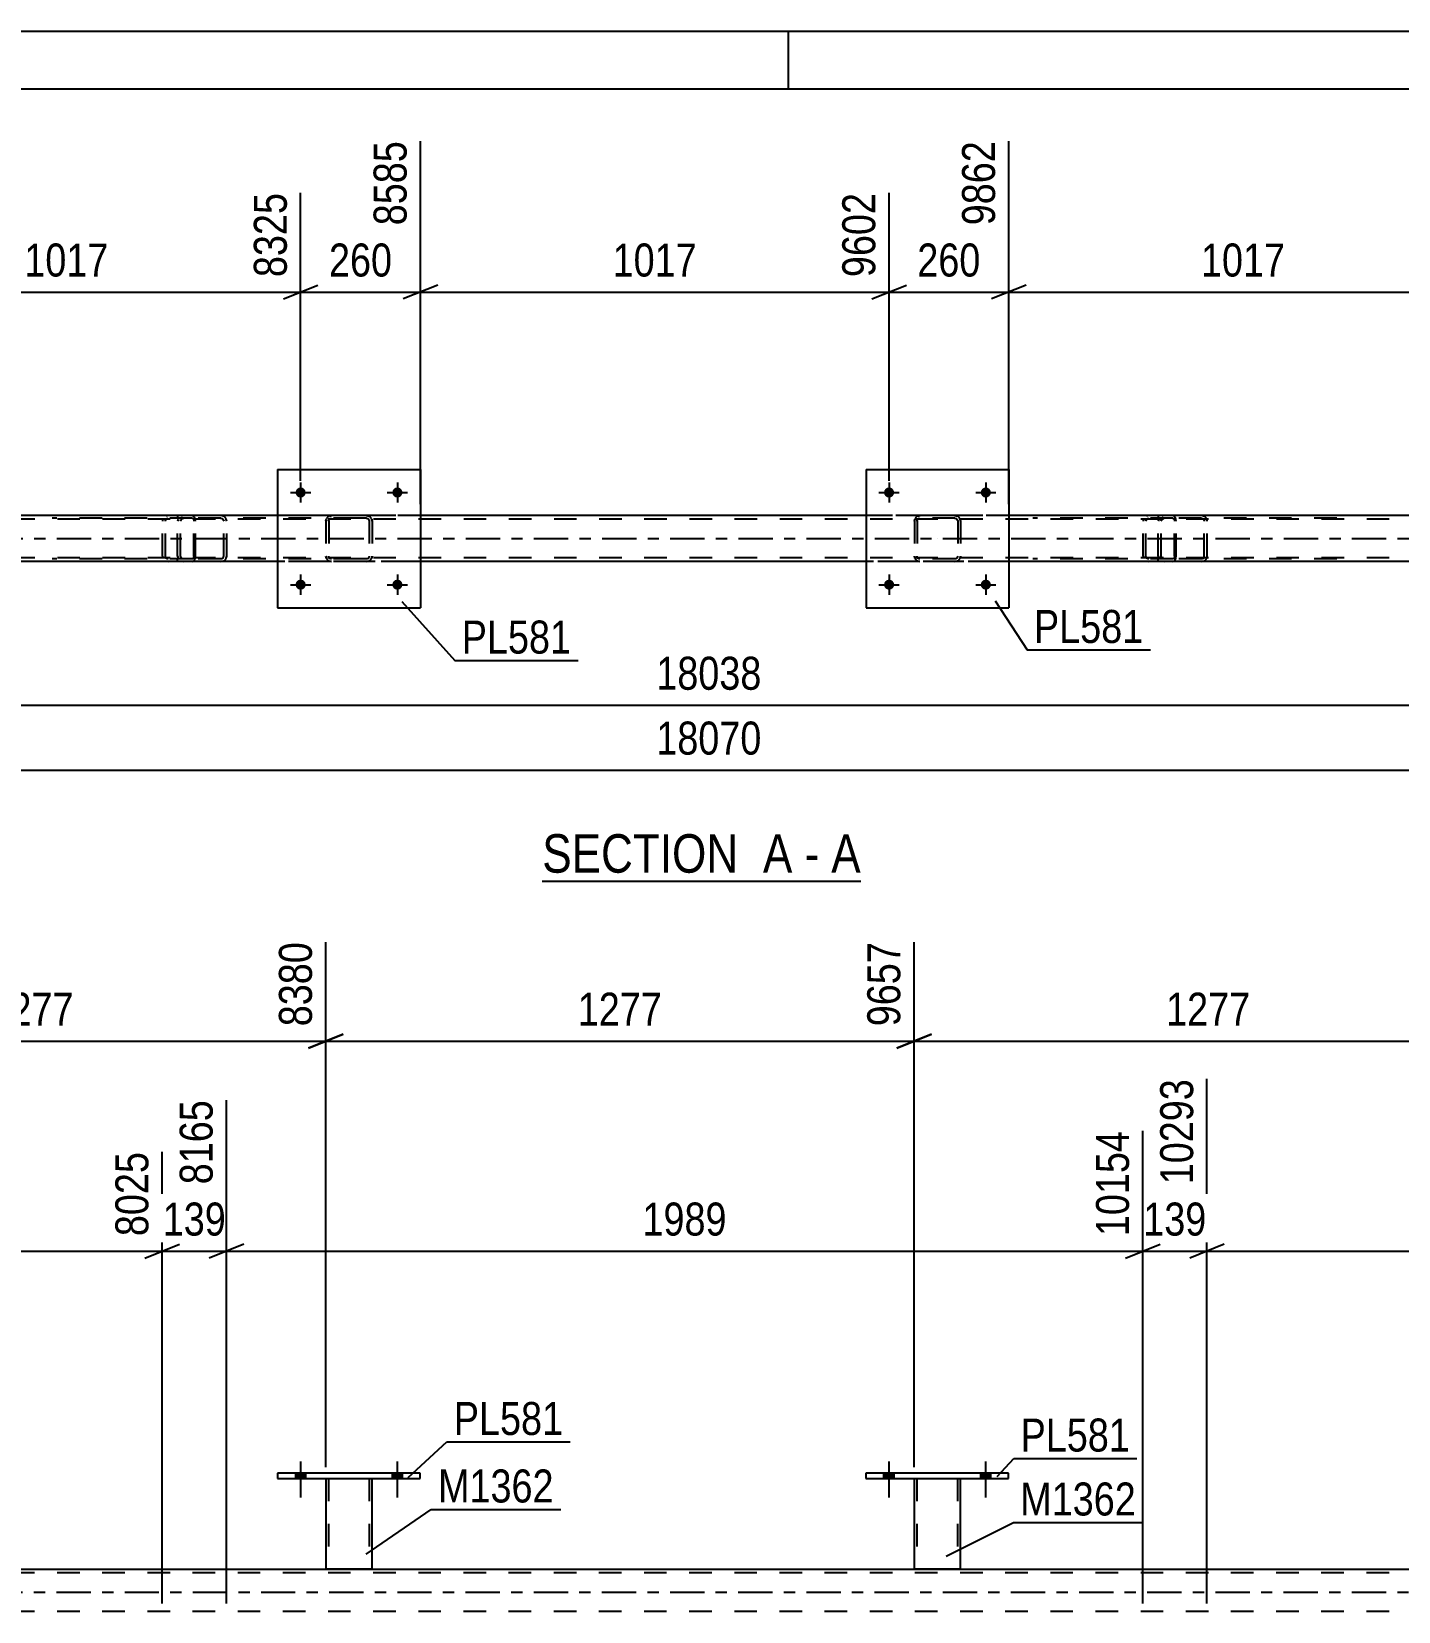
# Model space of a CAD drawing. Header units: millimetres. Extents: x 0 to 841, y 0 to 594.
# Drawn here: x 355.3 to 473.9, y 456.9 to 594 of the extents above; entities that cross this region are included whole.
import ezdxf

# ---------------------------------------------------------------- set-up
doc = ezdxf.new("R2010")
doc.units = ezdxf.units.MM
doc.linetypes.add('DXK_LINE_DOT2', pattern=[3.9198, 1.9599, -1.9599])
doc.linetypes.add('DXK_LINE_DOT3', pattern=[5.9187, 2.979, -0.9799, 0.9799, -0.9799])
doc.styles.add('Arial Narrow', font='ARIALN.TTF', dxfattribs={"height": 0.2})

# ---------------------------------------------------------------- blocks, each defined once
blk = doc.blocks.new('Unknown-814735532-1133')
at = {"color": 5, "linetype": 'Continuous'}
for p, q in [((841, 594), (0, 594)), ((421, 589), (421, 594)), ((836, 589), (5, 589))]:
    blk.add_line(p, q, dxfattribs=at)
blk = doc.blocks.new('Unknown-814735532-11 - 5134')
at = {"color": 6, "linetype": 'Continuous'}
blk.add_line((399.61, 520.24), (427.26, 520.24), dxfattribs=at)
at = {"color": 0, "linetype": 'Continuous'}
for points in [[(417.72, 520.99), (417.72, 524.49), (399.61, 524.49), (399.61, 520.99)], [(421.33, 520.99), (421.33, 524.49), (418.77, 524.49), (418.77, 520.99)], [(423.65, 520.99), (423.65, 524.49), (422.38, 524.49), (422.38, 520.99)], [(427.26, 520.99), (427.26, 524.49), (424.7, 524.49), (424.7, 520.99)]]:
    blk.add_wipeout(points, dxfattribs=at)
at = {"color": 7, "linetype": 'Continuous', "style": 'Arial Narrow'}
for s, p in [('SECTION ', (399.61, 520.99)), ('A', (418.77, 520.99)), ('A', (424.7, 520.99)), ('-', (422.38, 520.99))]:
    blk.add_text(s, height=3.34, dxfattribs=at).set_placement(p)
blk = doc.blocks.new('Part-814735532-5204 - 5134')
at = {"color": 2, "linetype": 'Continuous'}
for p, q in [((376.63, 555.99), (376.63, 543.99)), ((376.63, 555.99), (389.03, 555.99)), ((389.03, 555.99), (389.03, 543.99)), ((376.63, 543.99), (389.03, 543.99))]:
    blk.add_line(p, q, dxfattribs=at)
blk = doc.blocks.new('Part-814735532-5205 - 5134')
at = {"color": 7, "linetype": 'DXK_LINE_DOT2'}
for p, q in [((380.83, 551.51), (380.87, 551.69)), ((380.87, 551.69), (380.83, 551.51)), ((380.83, 551.51), (380.83, 548.47)), ((381.07, 551.51), (381.09, 551.6)), ((381.07, 551.51), (381.07, 548.47)), ((381.09, 551.6), (381.14, 551.68)), ((381.13, 551.95), (381.31, 551.99)), ((381.31, 551.99), (381.13, 551.95)), ((381.14, 551.68), (381.22, 551.73)), ((381.22, 551.73), (381.31, 551.75)), ((384.35, 551.99), (381.31, 551.99)), ((384.35, 551.75), (381.31, 551.75)), ((384.35, 551.99), (384.54, 551.95)), ((384.54, 551.95), (384.35, 551.99)), ((384.35, 551.75), (384.45, 551.73)), ((384.45, 551.73), (384.52, 551.68)), ((384.52, 551.68), (384.58, 551.6)), ((384.58, 551.6), (384.59, 551.51)), ((384.59, 551.51), (384.59, 548.47)), ((384.8, 551.69), (384.83, 551.51)), ((384.83, 551.51), (384.8, 551.69)), ((384.83, 551.51), (384.83, 548.47)), ((380.87, 548.28), (380.83, 548.47)), ((380.83, 548.47), (380.87, 548.28)), ((381.09, 548.37), (381.07, 548.47)), ((381.14, 548.3), (381.09, 548.37)), ((381.31, 547.99), (381.13, 548.02)), ((381.13, 548.02), (381.31, 547.99)), ((381.22, 548.24), (381.14, 548.3)), ((381.31, 548.23), (381.22, 548.24)), ((384.35, 548.23), (381.31, 548.23)), ((384.35, 547.99), (381.31, 547.99)), ((384.45, 548.24), (384.35, 548.23)), ((384.54, 548.02), (384.35, 547.99)), ((384.35, 547.99), (384.54, 548.02)), ((384.52, 548.3), (384.45, 548.24)), ((384.58, 548.37), (384.52, 548.3)), ((384.59, 548.47), (384.58, 548.37)), ((384.83, 548.47), (384.8, 548.28)), ((384.8, 548.28), (384.83, 548.47))]:
    blk.add_line(p, q, dxfattribs=at)
at = {"color": 7, "linetype": 'DXK_LINE_DOT3'}
blk.add_line((382.83, 549.99), (382.83, 549.99), dxfattribs=at)
at = {"color": 7, "linetype": 'DXK_LINE_DOT2'}
for centre, start, end in [((381.31, 551.51), 112.5, 157.5), ((381.31, 551.51), 112.5, 157.5), ((384.35, 551.51), 22.5, 67.5), ((384.35, 551.51), 22.5, 67.5), ((381.31, 548.47), 202.5, 247.5), ((381.31, 548.47), 202.5, 247.5), ((384.35, 548.47), 292.5, 337.5), ((384.35, 548.47), 292.5, 337.5)]:
    blk.add_arc(centre, 0.48, start, end, dxfattribs=at)
blk = doc.blocks.new('Part-814735532-5210 - 5134')
at = {"color": 2, "linetype": 'Continuous'}
for p, q in [((427.72, 555.99), (427.72, 543.99)), ((427.72, 555.99), (440.12, 555.99)), ((440.12, 555.99), (440.12, 543.99)), ((427.72, 543.99), (440.12, 543.99))]:
    blk.add_line(p, q, dxfattribs=at)
blk = doc.blocks.new('Part-814735532-5211 - 5134')
at = {"color": 7, "linetype": 'DXK_LINE_DOT2'}
for p, q in [((431.92, 551.51), (431.95, 551.69)), ((431.95, 551.69), (431.92, 551.51)), ((431.92, 551.51), (431.92, 548.47)), ((432.16, 551.51), (432.17, 551.6)), ((432.16, 551.51), (432.16, 548.47)), ((432.17, 551.6), (432.23, 551.68)), ((432.21, 551.95), (432.4, 551.99)), ((432.4, 551.99), (432.21, 551.95)), ((432.23, 551.68), (432.3, 551.73)), ((432.3, 551.73), (432.4, 551.75)), ((435.44, 551.99), (432.4, 551.99)), ((435.44, 551.75), (432.4, 551.75)), ((435.44, 551.99), (435.62, 551.95)), ((435.62, 551.95), (435.44, 551.99)), ((435.44, 551.75), (435.53, 551.73)), ((435.53, 551.73), (435.6, 551.68)), ((435.6, 551.68), (435.66, 551.6)), ((435.66, 551.6), (435.68, 551.51)), ((435.68, 551.51), (435.68, 548.47)), ((435.88, 551.69), (435.92, 551.51)), ((435.92, 551.51), (435.88, 551.69)), ((435.92, 551.51), (435.92, 548.47)), ((431.95, 548.28), (431.92, 548.47)), ((431.92, 548.47), (431.95, 548.28)), ((432.17, 548.37), (432.16, 548.47)), ((432.23, 548.3), (432.17, 548.37)), ((432.4, 547.99), (432.21, 548.02)), ((432.21, 548.02), (432.4, 547.99)), ((432.3, 548.24), (432.23, 548.3)), ((432.4, 548.23), (432.3, 548.24)), ((435.44, 548.23), (432.4, 548.23)), ((435.44, 547.99), (432.4, 547.99)), ((435.53, 548.24), (435.44, 548.23)), ((435.62, 548.02), (435.44, 547.99)), ((435.44, 547.99), (435.62, 548.02)), ((435.6, 548.3), (435.53, 548.24)), ((435.66, 548.37), (435.6, 548.3)), ((435.68, 548.47), (435.66, 548.37)), ((435.92, 548.47), (435.88, 548.28)), ((435.88, 548.28), (435.92, 548.47))]:
    blk.add_line(p, q, dxfattribs=at)
at = {"color": 7, "linetype": 'DXK_LINE_DOT3'}
blk.add_line((433.92, 549.99), (433.92, 549.99), dxfattribs=at)
at = {"color": 7, "linetype": 'DXK_LINE_DOT2'}
for centre, start, end in [((432.4, 551.51), 112.5, 157.5), ((432.4, 551.51), 112.5, 157.5), ((435.44, 551.51), 22.5, 67.5), ((435.44, 551.51), 22.5, 67.5), ((432.4, 548.47), 202.5, 247.5), ((432.4, 548.47), 202.5, 247.5), ((435.44, 548.47), 292.5, 337.5), ((435.44, 548.47), 292.5, 337.5)]:
    blk.add_arc(centre, 0.48, start, end, dxfattribs=at)
blk = doc.blocks.new('Bolt-814735532-5148 - 5134')
at = {"linetype": 'Continuous'}
for points in [[(379.07, 553.99, -1), (378.19, 553.99, -1)], [(387.47, 553.99, -1), (386.59, 553.99, -1)]]:
    blk.add_hatch(color=1, dxfattribs=at).paths.add_polyline_path(points)
at = {"color": 1, "linetype": 'Continuous'}
for p, q in [((378.63, 554.87), (378.63, 553.11)), ((387.03, 554.87), (387.03, 553.11)), ((377.75, 553.99), (379.51, 553.99)), ((386.15, 553.99), (387.91, 553.99))]:
    blk.add_line(p, q, dxfattribs=at)
blk = doc.blocks.new('Bolt-814735532-5149 - 5134')
at = {"linetype": 'Continuous'}
for points in [[(379.07, 545.99, -1), (378.19, 545.99, -1)], [(387.47, 545.99, -1), (386.59, 545.99, -1)]]:
    blk.add_hatch(color=1, dxfattribs=at).paths.add_polyline_path(points)
at = {"color": 1, "linetype": 'Continuous'}
for p, q in [((377.75, 545.99), (379.51, 545.99)), ((378.63, 546.87), (378.63, 545.11)), ((386.15, 545.99), (387.91, 545.99)), ((387.03, 546.87), (387.03, 545.11))]:
    blk.add_line(p, q, dxfattribs=at)
blk = doc.blocks.new('Bolt-814735532-5150 - 5134')
at = {"linetype": 'Continuous'}
for points in [[(430.16, 553.99, -1), (429.28, 553.99, -1)], [(438.56, 553.99, -1), (437.68, 553.99, -1)]]:
    blk.add_hatch(color=1, dxfattribs=at).paths.add_polyline_path(points)
at = {"color": 1, "linetype": 'Continuous'}
for p, q in [((429.72, 554.87), (429.72, 553.11)), ((438.12, 554.87), (438.12, 553.11)), ((428.84, 553.99), (430.6, 553.99)), ((437.24, 553.99), (439, 553.99))]:
    blk.add_line(p, q, dxfattribs=at)
blk = doc.blocks.new('Bolt-814735532-5151 - 5134')
at = {"linetype": 'Continuous'}
for points in [[(430.16, 545.99, -1), (429.28, 545.99, -1)], [(438.56, 545.99, -1), (437.68, 545.99, -1)]]:
    blk.add_hatch(color=1, dxfattribs=at).paths.add_polyline_path(points)
at = {"color": 1, "linetype": 'Continuous'}
for p, q in [((428.84, 545.99), (430.6, 545.99)), ((429.72, 546.87), (429.72, 545.11)), ((437.24, 545.99), (439, 545.99)), ((438.12, 546.87), (438.12, 545.11))]:
    blk.add_line(p, q, dxfattribs=at)
blk = doc.blocks.new('Part-814735532-5249 - 5134')
at = {"color": 7, "linetype": 'DXK_LINE_DOT2'}
for p, q in [((367.97, 551.59), (367.95, 551.51)), ((367.95, 548.47), (367.95, 551.51)), ((367.99, 551.69), (367.97, 551.59)), ((368.21, 551.51), (368.23, 551.6)), ((368.21, 548.47), (368.21, 551.51)), ((368.23, 551.6), (368.29, 551.68)), ((368.47, 551.99), (368.27, 551.95)), ((368.29, 551.68), (368.37, 551.73)), ((368.37, 551.73), (368.47, 551.75)), ((383.45, 551.99), (368.47, 551.99)), ((383.45, 551.75), (368.47, 551.75)), ((371.9, 551.95), (371.7, 551.99)), ((371.7, 551.75), (371.8, 551.73)), ((371.8, 551.73), (371.88, 551.68)), ((371.88, 551.68), (371.94, 551.6)), ((371.94, 551.6), (371.96, 551.51)), ((371.96, 548.47), (371.96, 551.51)), ((372.19, 551.59), (372.17, 551.69)), ((372.21, 551.51), (372.19, 551.59)), ((372.21, 548.47), (372.21, 551.51)), ((367.95, 548.47), (367.97, 548.38)), ((367.97, 548.38), (367.99, 548.28)), ((368.22, 548.4), (368.21, 548.47)), ((368.23, 548.37), (368.22, 548.4)), ((368.29, 548.3), (368.23, 548.37)), ((368.27, 548.02), (368.47, 547.99)), ((368.37, 548.24), (368.29, 548.3)), ((368.47, 548.23), (368.37, 548.24)), ((383.45, 548.23), (368.47, 548.23)), ((383.45, 547.99), (368.47, 547.99)), ((371.8, 548.24), (371.7, 548.23)), ((371.7, 547.99), (371.9, 548.02)), ((371.88, 548.3), (371.8, 548.24)), ((371.94, 548.37), (371.88, 548.3)), ((371.94, 548.4), (371.96, 548.47)), ((371.94, 548.37), (371.94, 548.4)), ((372.17, 548.28), (372.19, 548.38)), ((372.19, 548.38), (372.21, 548.47))]:
    blk.add_line(p, q, dxfattribs=at)
for centre, start, end in [((371.72, 551.48), 24.32, 69.2417), ((371.72, 548.49), 290.7583, 335.68)]:
    blk.add_arc(centre, 0.496, start, end, dxfattribs=at)
blk = doc.blocks.new('Part-814735532-5250 - 5134')
at = {"color": 7, "linetype": 'DXK_LINE_DOT2'}
for p, q in [((369.23, 551.99), (357.07, 551.99)), ((369.23, 551.75), (357.07, 551.75)), ((366.65, 551.59), (366.64, 551.51)), ((366.64, 548.47), (366.64, 551.51)), ((366.67, 551.69), (366.65, 551.59)), ((366.89, 551.51), (366.91, 551.6)), ((366.89, 548.47), (366.89, 551.51)), ((366.91, 551.6), (366.96, 551.68)), ((367.14, 551.99), (366.95, 551.95)), ((366.96, 551.68), (367.04, 551.73)), ((367.04, 551.73), (367.14, 551.75)), ((367.95, 551.99), (367.95, 551.75)), ((369.33, 551.95), (369.23, 551.99)), ((369.23, 551.75), (369.28, 551.73)), ((369.28, 551.73), (369.33, 551.68)), ((369.42, 551.84), (369.33, 551.95)), ((369.33, 551.68), (369.36, 551.6)), ((369.36, 551.6), (369.37, 551.51)), ((369.37, 548.47), (369.37, 551.51)), ((369.48, 551.69), (369.42, 551.84)), ((369.5, 551.51), (369.48, 551.69)), ((369.5, 548.47), (369.5, 551.51)), ((369.23, 548.23), (357.07, 548.23)), ((369.23, 547.99), (357.07, 547.99)), ((366.64, 548.47), (366.65, 548.38)), ((366.65, 548.38), (366.67, 548.28)), ((366.9, 548.4), (366.89, 548.47)), ((366.91, 548.37), (366.9, 548.4)), ((366.96, 548.3), (366.91, 548.37)), ((366.95, 548.02), (367.14, 547.99)), ((367.04, 548.24), (366.96, 548.3)), ((367.14, 548.23), (367.04, 548.24)), ((367.95, 547.99), (367.95, 548.23)), ((369.28, 548.24), (369.23, 548.23)), ((369.23, 547.99), (369.33, 548.02)), ((369.33, 548.3), (369.28, 548.24)), ((369.36, 548.37), (369.33, 548.3)), ((369.33, 548.02), (369.42, 548.13)), ((369.37, 548.47), (369.36, 548.37)), ((369.42, 548.13), (369.48, 548.28)), ((369.48, 548.28), (369.5, 548.47))]:
    blk.add_line(p, q, dxfattribs=at)
blk = doc.blocks.new('Part-814735532-5272 - 5134')
at = {"color": 7, "linetype": 'DXK_LINE_DOT2'}
for p, q in [((454.37, 551.99), (442.21, 551.99)), ((454.37, 551.75), (442.21, 551.75)), ((451.79, 551.59), (451.77, 551.51)), ((451.77, 548.47), (451.77, 551.51)), ((451.81, 551.69), (451.79, 551.59)), ((452.02, 551.51), (452.04, 551.6)), ((452.02, 548.47), (452.02, 551.51)), ((452.04, 551.6), (452.1, 551.68)), ((452.27, 551.99), (452.08, 551.95)), ((452.1, 551.68), (452.18, 551.73)), ((452.18, 551.73), (452.27, 551.75)), ((453.09, 551.99), (453.09, 551.75)), ((454.47, 551.95), (454.37, 551.99)), ((454.37, 551.75), (454.42, 551.73)), ((454.42, 551.73), (454.46, 551.68)), ((454.46, 551.68), (454.49, 551.6)), ((454.56, 551.84), (454.47, 551.95)), ((454.49, 551.6), (454.5, 551.51)), ((454.5, 548.47), (454.5, 551.51)), ((454.62, 551.69), (454.56, 551.84)), ((454.64, 551.51), (454.62, 551.69)), ((454.64, 548.47), (454.64, 551.51)), ((454.37, 548.23), (442.21, 548.23)), ((454.37, 547.99), (442.21, 547.99)), ((451.77, 548.47), (451.79, 548.38)), ((451.79, 548.38), (451.81, 548.28)), ((452.04, 548.4), (452.02, 548.47)), ((452.04, 548.37), (452.04, 548.4)), ((452.1, 548.3), (452.04, 548.37)), ((452.08, 548.02), (452.27, 547.99)), ((452.18, 548.24), (452.1, 548.3)), ((452.27, 548.23), (452.18, 548.24)), ((453.09, 547.99), (453.09, 548.23)), ((454.42, 548.24), (454.37, 548.23)), ((454.37, 547.99), (454.47, 548.02)), ((454.46, 548.3), (454.42, 548.24)), ((454.49, 548.37), (454.46, 548.3)), ((454.47, 548.02), (454.56, 548.13)), ((454.5, 548.47), (454.49, 548.37)), ((454.56, 548.13), (454.62, 548.28)), ((454.62, 548.28), (454.64, 548.47))]:
    blk.add_line(p, q, dxfattribs=at)
blk = doc.blocks.new('Part-814735532-5284 - 5134')
at = {"color": 7, "linetype": 'DXK_LINE_DOT2'}
for p, q in [((453.11, 551.59), (453.09, 551.51)), ((453.09, 548.47), (453.09, 551.51)), ((453.13, 551.69), (453.11, 551.59)), ((453.34, 551.51), (453.36, 551.6)), ((453.34, 548.47), (453.34, 551.51)), ((453.36, 551.6), (453.42, 551.68)), ((453.6, 551.99), (453.4, 551.95)), ((453.42, 551.68), (453.5, 551.73)), ((453.5, 551.73), (453.6, 551.75)), ((468.59, 551.99), (453.6, 551.99)), ((468.59, 551.75), (453.6, 551.75)), ((457.03, 551.95), (456.83, 551.99)), ((456.83, 551.75), (456.93, 551.73)), ((456.93, 551.73), (457.02, 551.68)), ((457.02, 551.68), (457.07, 551.6)), ((457.07, 551.6), (457.09, 551.51)), ((457.09, 548.47), (457.09, 551.51)), ((457.33, 551.59), (457.31, 551.69)), ((457.35, 551.51), (457.33, 551.59)), ((457.35, 548.47), (457.35, 551.51)), ((453.09, 548.47), (453.11, 548.38)), ((453.11, 548.38), (453.13, 548.28)), ((453.36, 548.4), (453.34, 548.47)), ((453.36, 548.37), (453.36, 548.4)), ((453.42, 548.3), (453.36, 548.37)), ((453.4, 548.02), (453.6, 547.99)), ((453.5, 548.24), (453.42, 548.3)), ((453.6, 548.23), (453.5, 548.24)), ((468.59, 548.23), (453.6, 548.23)), ((468.59, 547.99), (453.6, 547.99)), ((456.93, 548.24), (456.83, 548.23)), ((456.83, 547.99), (457.03, 548.02)), ((457.02, 548.3), (456.93, 548.24)), ((457.07, 548.37), (457.02, 548.3)), ((457.07, 548.37), (457.08, 548.4)), ((457.08, 548.4), (457.09, 548.47)), ((457.31, 548.28), (457.33, 548.38)), ((457.33, 548.38), (457.35, 548.47))]:
    blk.add_line(p, q, dxfattribs=at)
for centre, start, end in [((456.85, 551.48), 24.32, 69.2417), ((456.85, 548.49), 290.7583, 335.68)]:
    blk.add_arc(centre, 0.496, start, end, dxfattribs=at)
blk = doc.blocks.new('Part-814735532-5334 - 5134')
at = {"color": 7, "linetype": 'DXK_LINE_DOT2'}
for p, q in [((767.13, 551.67), (102.95, 551.67)), ((767.13, 551.99), (121.23, 551.99)), ((389.03, 551.99), (376.63, 551.99)), ((440.12, 551.99), (427.72, 551.99)), ((767.13, 548.31), (102.95, 548.31)), ((763.89, 547.99), (102.95, 547.99)), ((389.03, 547.99), (376.63, 547.99)), ((440.12, 547.99), (427.72, 547.99))]:
    blk.add_line(p, q, dxfattribs=at)
at = {"color": 2, "linetype": 'Continuous'}
for p, q in [((376.63, 551.99), (337.95, 551.99)), ((427.72, 551.99), (389.03, 551.99)), ((478.8, 551.99), (440.12, 551.99)), ((376.63, 547.99), (337.95, 547.99)), ((427.72, 547.99), (389.03, 547.99)), ((478.8, 547.99), (440.12, 547.99))]:
    blk.add_line(p, q, dxfattribs=at)
at = {"color": 7, "linetype": 'DXK_LINE_DOT3'}
blk.add_line((102.95, 549.99), (767.13, 549.99), dxfattribs=at)
blk = doc.blocks.new('Bolt-814735532-3315 - 3299')
at = {"linetype": 'Continuous'}
for points in [[(429.25, 468.39), (430.13, 468.39), (430.13, 468.87), (429.25, 468.87)], [(437.65, 468.39), (438.53, 468.39), (438.53, 468.87), (437.65, 468.87)]]:
    blk.add_hatch(color=1, dxfattribs=at).paths.add_polyline_path(points)
at = {"color": 1, "linetype": 'Continuous'}
for p, q in [((429.69, 469.87), (429.69, 466.75)), ((438.09, 469.87), (438.09, 466.75)), ((429.25, 468.87), (429.25, 468.39)), ((430.13, 468.87), (430.13, 468.39)), ((437.65, 468.87), (437.65, 468.39)), ((438.53, 468.87), (438.53, 468.39))]:
    blk.add_line(p, q, dxfattribs=at)
blk = doc.blocks.new('Bolt-814735532-3313 - 3299')
at = {"linetype": 'Continuous'}
for points in [[(378.17, 468.39), (379.05, 468.39), (379.05, 468.87), (378.17, 468.87)], [(386.57, 468.39), (387.45, 468.39), (387.45, 468.87), (386.57, 468.87)]]:
    blk.add_hatch(color=1, dxfattribs=at).paths.add_polyline_path(points)
at = {"color": 1, "linetype": 'Continuous'}
for p, q in [((378.61, 469.87), (378.61, 466.75)), ((387.01, 469.87), (387.01, 466.75)), ((378.17, 468.87), (378.17, 468.39)), ((379.05, 468.87), (379.05, 468.39)), ((386.57, 468.87), (386.57, 468.39)), ((387.45, 468.87), (387.45, 468.39))]:
    blk.add_line(p, q, dxfattribs=at)
blk = doc.blocks.new('Bolt-814735532-3314 - 3299')
at = {"linetype": 'Continuous'}
for points in [[(378.17, 468.39), (379.05, 468.39), (379.05, 468.87), (378.17, 468.87)], [(386.57, 468.39), (387.45, 468.39), (387.45, 468.87), (386.57, 468.87)]]:
    blk.add_hatch(color=1, dxfattribs=at).paths.add_polyline_path(points)
at = {"color": 1, "linetype": 'Continuous'}
for p, q in [((378.61, 469.87), (378.61, 466.75)), ((387.01, 469.87), (387.01, 466.75)), ((378.17, 468.87), (378.17, 468.39)), ((379.05, 468.87), (379.05, 468.39)), ((386.57, 468.87), (386.57, 468.39)), ((387.45, 468.87), (387.45, 468.39))]:
    blk.add_line(p, q, dxfattribs=at)
blk = doc.blocks.new('Bolt-814735532-3316 - 3299')
at = {"linetype": 'Continuous'}
for points in [[(429.25, 468.39), (430.13, 468.39), (430.13, 468.87), (429.25, 468.87)], [(437.65, 468.39), (438.53, 468.39), (438.53, 468.87), (437.65, 468.87)]]:
    blk.add_hatch(color=1, dxfattribs=at).paths.add_polyline_path(points)
at = {"color": 1, "linetype": 'Continuous'}
for p, q in [((429.69, 469.87), (429.69, 466.75)), ((438.09, 469.87), (438.09, 466.75)), ((429.25, 468.87), (429.25, 468.39)), ((430.13, 468.87), (430.13, 468.39)), ((437.65, 468.87), (437.65, 468.39)), ((438.53, 468.87), (438.53, 468.39))]:
    blk.add_line(p, q, dxfattribs=at)
blk = doc.blocks.new('Part-814735532-3418 - 3299')
at = {"color": 2, "linetype": 'Continuous'}
for p, q in [((380.81, 468.39), (380.81, 460.55)), ((384.81, 468.39), (384.81, 460.55)), ((380.81, 460.55), (384.81, 460.55))]:
    blk.add_line(p, q, dxfattribs=at)
at = {"color": 7, "linetype": 'DXK_LINE_DOT2'}
for p, q in [((380.81, 468.39), (384.81, 468.39)), ((380.81, 468.39), (380.81, 468.39)), ((380.81, 468.39), (380.81, 468.39)), ((381.05, 468.39), (381.05, 460.55)), ((384.57, 468.39), (384.57, 460.55)), ((384.81, 468.39), (384.81, 468.39)), ((384.81, 468.39), (384.81, 468.39)), ((384.51, 460.55), (384.55, 460.55)), ((384.51, 460.55), (384.55, 460.55)), ((384.55, 460.55), (384.57, 460.55)), ((384.55, 460.55), (384.57, 460.55))]:
    blk.add_line(p, q, dxfattribs=at)
blk = doc.blocks.new('Part-814735532-3423 - 3299')
at = {"color": 2, "linetype": 'Continuous'}
for p, q in [((427.69, 468.87), (427.69, 468.39)), ((440.09, 468.87), (427.69, 468.87)), ((427.69, 468.39), (440.09, 468.39)), ((440.09, 468.39), (440.09, 468.87))]:
    blk.add_line(p, q, dxfattribs=at)
blk = doc.blocks.new('Part-814735532-3428 - 3299')
at = {"color": 2, "linetype": 'Continuous'}
for p, q in [((431.89, 468.39), (431.89, 460.55)), ((435.89, 468.39), (435.89, 460.55)), ((431.89, 460.55), (435.89, 460.55))]:
    blk.add_line(p, q, dxfattribs=at)
at = {"color": 7, "linetype": 'DXK_LINE_DOT2'}
for p, q in [((431.89, 468.39), (435.89, 468.39)), ((431.89, 468.39), (431.89, 468.39)), ((431.89, 468.39), (431.89, 468.39)), ((432.13, 468.39), (432.13, 460.55)), ((435.65, 468.39), (435.65, 460.55)), ((435.89, 468.39), (435.89, 468.39)), ((435.89, 468.39), (435.89, 468.39)), ((435.59, 460.55), (435.63, 460.55)), ((435.59, 460.55), (435.63, 460.55)), ((435.63, 460.55), (435.65, 460.55)), ((435.63, 460.55), (435.65, 460.55))]:
    blk.add_line(p, q, dxfattribs=at)
blk = doc.blocks.new('Part-814735532-3413 - 3299')
at = {"color": 2, "linetype": 'Continuous'}
for p, q in [((376.61, 468.87), (376.61, 468.39)), ((389.01, 468.87), (376.61, 468.87)), ((376.61, 468.39), (389.01, 468.39)), ((389.01, 468.39), (389.01, 468.87))]:
    blk.add_line(p, q, dxfattribs=at)
blk = doc.blocks.new('Part-814735532-3633 - 3299')
at = {"color": 2, "linetype": 'Continuous'}
blk.add_line((102.93, 460.54), (767.11, 460.54), dxfattribs=at)
at = {"color": 7, "linetype": 'DXK_LINE_DOT2'}
for p, q in [((767.11, 460.22), (102.93, 460.22)), ((767.11, 456.86), (102.93, 456.86))]:
    blk.add_line(p, q, dxfattribs=at)
at = {"color": 7, "linetype": 'DXK_LINE_DOT3'}
blk.add_line((102.93, 458.54), (767.11, 458.54), dxfattribs=at)
blk = doc.blocks.new('StraightDimension-814735532-9611 - 5134')
at = {"color": 7, "linetype": 'Continuous'}
for p, q in [((389.03, 552.99), (389.03, 584.5)), ((378.63, 554.99), (378.63, 580)), ((377.13, 570.79), (380.13, 571.99)), ((390.53, 571.99), (387.53, 570.79)), ((378.63, 571.39), (389.03, 571.39))]:
    blk.add_line(p, q, dxfattribs=at)
at = {"color": 0}
blk.add_wipeout([(387.18, 572.14), (387.18, 576.34), (380.49, 576.34), (380.49, 572.14)], dxfattribs=at)
at = {"color": 3, "style": 'Arial Narrow'}
blk.add_text('260', height=2.863, dxfattribs=at).set_placement((381.09, 572.74))
at = {"color": 0, "linetype": 'Continuous'}
blk.add_wipeout([(388.43, 585.1), (384.23, 585.1), (384.23, 576.59), (388.43, 576.59)], dxfattribs=at)
at = {"color": 3, "linetype": 'Continuous', "style": 'Arial Narrow'}
blk.add_text('8585', height=2.863, rotation=90.0002, dxfattribs=at).set_placement((387.83, 577.19))
blk = doc.blocks.new('StraightDimension-814735532-8948 - 5134')
at = {"color": 7, "linetype": 'Continuous'}
blk.add_line((61.03, 535.52), (767.13, 535.52), dxfattribs=at)
at = {"color": 0}
blk.add_wipeout([(419.25, 536.27), (419.25, 540.47), (408.91, 540.47), (408.91, 536.27)], dxfattribs=at)
at = {"color": 3, "style": 'Arial Narrow'}
blk.add_text('18038', height=2.863, dxfattribs=at).set_placement((409.51, 536.87))
blk = doc.blocks.new('StraightDimension-814735532-9608 - 5134')
at = {"color": 7, "linetype": 'Continuous'}
for p, q in [((440.12, 552.99), (440.12, 584.5)), ((480.8, 554.99), (480.8, 581.83)), ((441.62, 571.99), (438.62, 570.79)), ((479.3, 570.79), (482.3, 571.99)), ((440.12, 571.39), (480.8, 571.39))]:
    blk.add_line(p, q, dxfattribs=at)
at = {"color": 0}
blk.add_wipeout([(464.71, 572.14), (464.71, 576.34), (456.2, 576.34), (456.2, 572.14)], dxfattribs=at)
at = {"color": 3, "style": 'Arial Narrow'}
blk.add_text('1017', height=2.863, dxfattribs=at).set_placement((456.8, 572.74))
at = {"color": 0, "linetype": 'Continuous'}
blk.add_wipeout([(480.2, 582.43), (476, 582.43), (476, 572.09), (480.2, 572.09)], dxfattribs=at)
at = {"color": 3, "linetype": 'Continuous', "style": 'Arial Narrow'}
blk.add_text('10879', height=2.863, rotation=90.0002, dxfattribs=at).set_placement((479.6, 572.69))
blk = doc.blocks.new('StraightDimension-814735532-9609 - 5134')
at = {"color": 7, "linetype": 'Continuous'}
for p, q in [((440.12, 552.99), (440.12, 584.5)), ((429.72, 554.99), (429.72, 580)), ((428.22, 570.79), (431.22, 571.99)), ((441.62, 571.99), (438.62, 570.79)), ((429.72, 571.39), (440.12, 571.39))]:
    blk.add_line(p, q, dxfattribs=at)
at = {"color": 0}
blk.add_wipeout([(438.26, 572.14), (438.26, 576.34), (431.57, 576.34), (431.57, 572.14)], dxfattribs=at)
at = {"color": 3, "style": 'Arial Narrow'}
blk.add_text('260', height=2.863, dxfattribs=at).set_placement((432.17, 572.74))
at = {"color": 0, "linetype": 'Continuous'}
blk.add_wipeout([(439.52, 585.1), (435.32, 585.1), (435.32, 576.59), (439.52, 576.59)], dxfattribs=at)
at = {"color": 3, "linetype": 'Continuous', "style": 'Arial Narrow'}
blk.add_text('9862', height=2.863, rotation=90.0002, dxfattribs=at).set_placement((438.92, 577.19))
blk = doc.blocks.new('StraightDimension-814735532-9610 - 5134')
at = {"color": 7, "linetype": 'Continuous'}
for p, q in [((389.03, 552.99), (389.03, 584.5)), ((429.72, 554.99), (429.72, 580)), ((390.53, 571.99), (387.53, 570.79)), ((428.22, 570.79), (431.22, 571.99)), ((389.03, 571.39), (429.72, 571.39))]:
    blk.add_line(p, q, dxfattribs=at)
at = {"color": 0}
blk.add_wipeout([(413.63, 572.14), (413.63, 576.34), (405.12, 576.34), (405.12, 572.14)], dxfattribs=at)
at = {"color": 3, "style": 'Arial Narrow'}
blk.add_text('1017', height=2.863, dxfattribs=at).set_placement((405.72, 572.74))
at = {"color": 0, "linetype": 'Continuous'}
blk.add_wipeout([(429.12, 580.6), (424.92, 580.6), (424.92, 572.09), (429.12, 572.09)], dxfattribs=at)
at = {"color": 3, "linetype": 'Continuous', "style": 'Arial Narrow'}
blk.add_text('9602', height=2.863, rotation=90.0002, dxfattribs=at).set_placement((428.52, 572.69))
blk = doc.blocks.new('StraightDimension-814735532-9612 - 5134')
at = {"color": 7, "linetype": 'Continuous'}
for p, q in [((337.95, 552.99), (337.95, 584.5)), ((378.63, 554.99), (378.63, 580)), ((339.45, 571.99), (336.45, 570.79)), ((377.13, 570.79), (380.13, 571.99)), ((337.95, 571.39), (378.63, 571.39))]:
    blk.add_line(p, q, dxfattribs=at)
at = {"color": 0}
blk.add_wipeout([(362.55, 572.14), (362.55, 576.34), (354.04, 576.34), (354.04, 572.14)], dxfattribs=at)
at = {"color": 3, "style": 'Arial Narrow'}
blk.add_text('1017', height=2.863, dxfattribs=at).set_placement((354.64, 572.74))
at = {"color": 0, "linetype": 'Continuous'}
blk.add_wipeout([(378.03, 580.6), (373.83, 580.6), (373.83, 572.09), (378.03, 572.09)], dxfattribs=at)
at = {"color": 3, "linetype": 'Continuous', "style": 'Arial Narrow'}
blk.add_text('8325', height=2.863, rotation=90.0002, dxfattribs=at).set_placement((377.43, 572.69))
blk = doc.blocks.new('StraightDimension-814735532-12171 - 5134')
at = {"color": 7, "linetype": 'Continuous'}
blk.add_line((60.39, 529.89), (767.77, 529.89), dxfattribs=at)
at = {"color": 0}
blk.add_wipeout([(419.25, 530.64), (419.25, 534.84), (408.91, 534.84), (408.91, 530.64)], dxfattribs=at)
at = {"color": 3, "style": 'Arial Narrow'}
blk.add_text('18070', height=2.863, dxfattribs=at).set_placement((409.51, 531.24))
blk = doc.blocks.new('StraightDimension-814735532-4415 - 3299')
at = {"color": 7, "linetype": 'Continuous'}
for p, q in [((457.32, 457.54), (457.32, 503.08)), ((536.88, 457.54), (536.88, 498.58)), ((458.82, 488.74), (455.82, 487.54)), ((535.38, 487.54), (538.38, 488.74)), ((457.32, 488.14), (536.88, 488.14))]:
    blk.add_line(p, q, dxfattribs=at)
at = {"color": 0}
blk.add_wipeout([(501.36, 488.89), (501.36, 493.09), (492.84, 493.09), (492.84, 488.89)], dxfattribs=at)
at = {"color": 3, "style": 'Arial Narrow'}
blk.add_text('1989', height=2.863, dxfattribs=at).set_placement((493.44, 489.49))
at = {"color": 0, "linetype": 'Continuous'}
blk.add_wipeout([(536.28, 499.18), (532.08, 499.18), (532.08, 488.84), (536.28, 488.84)], dxfattribs=at)
at = {"color": 3, "linetype": 'Continuous', "style": 'Arial Narrow'}
blk.add_text('12282', height=2.863, rotation=90.0002, dxfattribs=at).set_placement((535.68, 489.44))
blk = doc.blocks.new('StraightDimension-814735532-4391 - 3299')
at = {"color": 7, "linetype": 'Continuous'}
for p, q in [((457.32, 457.54), (457.32, 503.08)), ((451.75, 457.54), (451.75, 498.58)), ((450.25, 487.54), (453.25, 488.74)), ((458.82, 488.74), (455.82, 487.54)), ((451.75, 488.14), (457.32, 488.14))]:
    blk.add_line(p, q, dxfattribs=at)
at = {"color": 0}
blk.add_wipeout([(457.88, 488.89), (457.88, 493.09), (451.19, 493.09), (451.19, 488.89)], dxfattribs=at)
at = {"color": 3, "style": 'Arial Narrow'}
blk.add_text('139', height=2.863, dxfattribs=at).set_placement((451.79, 489.49))
at = {"color": 0, "linetype": 'Continuous'}
blk.add_wipeout([(456.72, 503.68), (452.52, 503.68), (452.52, 493.34), (456.72, 493.34)], dxfattribs=at)
at = {"color": 3, "linetype": 'Continuous', "style": 'Arial Narrow'}
blk.add_text('10293', height=2.863, rotation=90.0002, dxfattribs=at).set_placement((456.12, 493.94))
blk = doc.blocks.new('StraightDimension-814735532-4329 - 3299')
at = {"color": 7, "linetype": 'Continuous'}
for p, q in [((287.05, 457.54), (287.05, 501.25)), ((366.61, 457.54), (366.61, 496.75)), ((288.55, 488.74), (285.55, 487.54)), ((365.11, 487.54), (368.11, 488.74)), ((287.05, 488.14), (366.61, 488.14))]:
    blk.add_line(p, q, dxfattribs=at)
at = {"color": 0}
blk.add_wipeout([(331.09, 488.89), (331.09, 493.09), (322.58, 493.09), (322.58, 488.89)], dxfattribs=at)
at = {"color": 3, "style": 'Arial Narrow'}
blk.add_text('1989', height=2.863, dxfattribs=at).set_placement((323.18, 489.49))
at = {"color": 0, "linetype": 'Continuous'}
blk.add_wipeout([(366.01, 497.35), (361.81, 497.35), (361.81, 488.84), (366.01, 488.84)], dxfattribs=at)
at = {"color": 3, "linetype": 'Continuous', "style": 'Arial Narrow'}
blk.add_text('8025', height=2.863, rotation=90.0002, dxfattribs=at).set_placement((365.41, 489.44))
blk = doc.blocks.new('StraightDimension-814735532-4353 - 3299')
at = {"color": 7, "linetype": 'Continuous'}
for p, q in [((372.19, 457.54), (372.19, 501.25)), ((366.61, 457.54), (366.61, 496.75)), ((365.11, 487.54), (368.11, 488.74)), ((373.69, 488.74), (370.69, 487.54)), ((366.61, 488.14), (372.19, 488.14))]:
    blk.add_line(p, q, dxfattribs=at)
at = {"color": 0}
blk.add_wipeout([(372.74, 488.89), (372.74, 493.09), (366.06, 493.09), (366.06, 488.89)], dxfattribs=at)
at = {"color": 3, "style": 'Arial Narrow'}
blk.add_text('139', height=2.863, dxfattribs=at).set_placement((366.66, 489.49))
at = {"color": 0, "linetype": 'Continuous'}
blk.add_wipeout([(371.59, 501.85), (367.39, 501.85), (367.39, 493.34), (371.59, 493.34)], dxfattribs=at)
at = {"color": 3, "linetype": 'Continuous', "style": 'Arial Narrow'}
blk.add_text('8165', height=2.863, rotation=90.0002, dxfattribs=at).set_placement((370.99, 493.94))
blk = doc.blocks.new('StraightDimension-814735532-4372 - 3299')
at = {"color": 7, "linetype": 'Continuous'}
for p, q in [((372.19, 457.54), (372.19, 501.25)), ((451.75, 457.54), (451.75, 498.58)), ((373.69, 488.74), (370.69, 487.54)), ((450.25, 487.54), (453.25, 488.74)), ((372.19, 488.14), (451.75, 488.14))]:
    blk.add_line(p, q, dxfattribs=at)
at = {"color": 0}
blk.add_wipeout([(416.22, 488.89), (416.22, 493.09), (407.71, 493.09), (407.71, 488.89)], dxfattribs=at)
at = {"color": 3, "style": 'Arial Narrow'}
blk.add_text('1989', height=2.863, dxfattribs=at).set_placement((408.31, 489.49))
at = {"color": 0, "linetype": 'Continuous'}
blk.add_wipeout([(451.15, 499.18), (446.95, 499.18), (446.95, 488.84), (451.15, 488.84)], dxfattribs=at)
at = {"color": 3, "linetype": 'Continuous', "style": 'Arial Narrow'}
blk.add_text('10154', height=2.863, rotation=90.0002, dxfattribs=at).set_placement((450.55, 489.44))
blk = doc.blocks.new('StraightDimension-814735532-8019 - 3299')
at = {"color": 7, "linetype": 'Continuous'}
for p, q in [((482.97, 469.39), (482.97, 516.8)), ((431.89, 469.39), (431.89, 514.97)), ((433.39, 506.96), (430.39, 505.76)), ((431.89, 506.36), (482.97, 506.36)), ((481.47, 505.76), (484.47, 506.96))]:
    blk.add_line(p, q, dxfattribs=at)
at = {"color": 0}
blk.add_wipeout([(461.69, 507.11), (461.69, 511.31), (453.17, 511.31), (453.17, 507.11)], dxfattribs=at)
at = {"color": 3, "style": 'Arial Narrow'}
blk.add_text('1277', height=2.863, dxfattribs=at).set_placement((453.77, 507.71))
at = {"color": 0, "linetype": 'Continuous'}
blk.add_wipeout([(482.37, 517.4), (478.17, 517.4), (478.17, 507.06), (482.37, 507.06)], dxfattribs=at)
at = {"color": 3, "linetype": 'Continuous', "style": 'Arial Narrow'}
blk.add_text('10934', height=2.863, rotation=90.0002, dxfattribs=at).set_placement((481.77, 507.66))
blk = doc.blocks.new('StraightDimension-814735532-8020 - 3299')
at = {"color": 7, "linetype": 'Continuous'}
for p, q in [((380.81, 469.39), (380.81, 514.97)), ((431.89, 469.39), (431.89, 514.97)), ((382.31, 506.96), (379.31, 505.76)), ((380.81, 506.36), (431.89, 506.36)), ((430.39, 505.76), (433.39, 506.96))]:
    blk.add_line(p, q, dxfattribs=at)
at = {"color": 0}
blk.add_wipeout([(410.61, 507.11), (410.61, 511.31), (402.09, 511.31), (402.09, 507.11)], dxfattribs=at)
at = {"color": 3, "style": 'Arial Narrow'}
blk.add_text('1277', height=2.863, dxfattribs=at).set_placement((402.69, 507.71))
at = {"color": 0, "linetype": 'Continuous'}
blk.add_wipeout([(431.29, 515.57), (427.09, 515.57), (427.09, 507.06), (431.29, 507.06)], dxfattribs=at)
at = {"color": 3, "linetype": 'Continuous', "style": 'Arial Narrow'}
blk.add_text('9657', height=2.863, rotation=90.0002, dxfattribs=at).set_placement((430.69, 507.66))
blk = doc.blocks.new('StraightDimension-814735532-8021 - 3299')
at = {"color": 7, "linetype": 'Continuous'}
for p, q in [((329.73, 469.39), (329.73, 514.97)), ((380.81, 469.39), (380.81, 514.97)), ((331.23, 506.96), (328.23, 505.76)), ((329.73, 506.36), (380.81, 506.36)), ((379.31, 505.76), (382.31, 506.96))]:
    blk.add_line(p, q, dxfattribs=at)
at = {"color": 0}
blk.add_wipeout([(359.53, 507.11), (359.53, 511.31), (351.01, 511.31), (351.01, 507.11)], dxfattribs=at)
at = {"color": 3, "style": 'Arial Narrow'}
blk.add_text('1277', height=2.863, dxfattribs=at).set_placement((351.61, 507.71))
at = {"color": 0, "linetype": 'Continuous'}
blk.add_wipeout([(380.21, 515.57), (376.01, 515.57), (376.01, 507.06), (380.21, 507.06)], dxfattribs=at)
at = {"color": 3, "linetype": 'Continuous', "style": 'Arial Narrow'}
blk.add_text('8380', height=2.863, rotation=90.0002, dxfattribs=at).set_placement((379.61, 507.66))
blk = doc.blocks.new('Mark-814735532-5200 - 5134')
at = {"color": 0}
blk.add_wipeout([(402.12, 540.01), (402.12, 543.01), (392.62, 543.01), (392.62, 540.01)], dxfattribs=at)
blk.add_wipeout([(402.12, 540.01), (402.12, 543.01), (392.62, 543.01), (392.62, 540.01)], dxfattribs=at)
at = {"color": 30, "linetype": 'Continuous'}
for p, q in [((387.42, 544.53), (392.02, 539.41)), ((392.02, 539.41), (402.72, 539.41))]:
    blk.add_line(p, q, dxfattribs=at)
at = {"color": 3, "style": 'Arial Narrow'}
blk.add_text('PL581', height=2.863, dxfattribs=at).set_placement((392.62, 540.01))
blk = doc.blocks.new('Mark-814735532-5206 - 5134')
at = {"color": 0}
blk.add_wipeout([(451.81, 540.93), (451.81, 543.93), (442.3, 543.93), (442.3, 540.93)], dxfattribs=at)
blk.add_wipeout([(451.81, 540.93), (451.81, 543.93), (442.3, 543.93), (442.3, 540.93)], dxfattribs=at)
at = {"color": 30, "linetype": 'Continuous'}
for p, q in [((438.93, 544.58), (441.7, 540.33)), ((441.7, 540.33), (452.41, 540.33))]:
    blk.add_line(p, q, dxfattribs=at)
at = {"color": 3, "style": 'Arial Narrow'}
blk.add_text('PL581', height=2.863, dxfattribs=at).set_placement((442.3, 540.93))
blk = doc.blocks.new('Mark-814735532-3424 - 3299')
at = {"color": 0}
blk.add_wipeout([(451.16, 465.19), (451.16, 468.19), (441.11, 468.19), (441.11, 465.19)], dxfattribs=at)
blk.add_wipeout([(451.16, 465.19), (451.16, 468.19), (441.11, 468.19), (441.11, 465.19)], dxfattribs=at)
at = {"color": 30, "linetype": 'Continuous'}
for p, q in [((434.67, 461.65), (440.51, 464.59)), ((440.51, 464.59), (451.76, 464.59))]:
    blk.add_line(p, q, dxfattribs=at)
at = {"color": 3, "style": 'Arial Narrow'}
blk.add_text('M1362', height=2.863, dxfattribs=at).set_placement((441.11, 465.19))
blk = doc.blocks.new('Mark-814735532-3409 - 3299')
at = {"color": 0}
blk.add_wipeout([(401.44, 472.18), (401.44, 475.18), (391.93, 475.18), (391.93, 472.18)], dxfattribs=at)
blk.add_wipeout([(401.44, 472.18), (401.44, 475.18), (391.93, 475.18), (391.93, 472.18)], dxfattribs=at)
at = {"color": 30, "linetype": 'Continuous'}
for p, q in [((387.96, 468.48), (391.33, 471.58)), ((391.33, 471.58), (402.04, 471.58))]:
    blk.add_line(p, q, dxfattribs=at)
at = {"color": 3, "style": 'Arial Narrow'}
blk.add_text('PL581', height=2.863, dxfattribs=at).set_placement((391.93, 472.18))
blk = doc.blocks.new('Mark-814735532-3414 - 3299')
at = {"color": 0}
blk.add_wipeout([(400.61, 466.32), (400.61, 469.32), (390.56, 469.32), (390.56, 466.32)], dxfattribs=at)
blk.add_wipeout([(400.61, 466.32), (400.61, 469.32), (390.56, 469.32), (390.56, 466.32)], dxfattribs=at)
at = {"color": 30, "linetype": 'Continuous'}
for p, q in [((384.32, 461.84), (389.96, 465.72)), ((389.96, 465.72), (401.21, 465.72))]:
    blk.add_line(p, q, dxfattribs=at)
at = {"color": 3, "style": 'Arial Narrow'}
blk.add_text('M1362', height=2.863, dxfattribs=at).set_placement((390.56, 466.32))
blk = doc.blocks.new('Mark-814735532-3419 - 3299')
at = {"color": 0}
blk.add_wipeout([(450.64, 470.74), (450.64, 473.74), (441.14, 473.74), (441.14, 470.74)], dxfattribs=at)
blk.add_wipeout([(450.64, 470.74), (450.64, 473.74), (441.14, 473.74), (441.14, 470.74)], dxfattribs=at)
at = {"color": 30, "linetype": 'Continuous'}
for p, q in [((439.09, 468.58), (440.54, 470.14)), ((440.54, 470.14), (451.24, 470.14))]:
    blk.add_line(p, q, dxfattribs=at)
at = {"color": 3, "style": 'Arial Narrow'}
blk.add_text('PL581', height=2.863, dxfattribs=at).set_placement((441.14, 470.74))

msp = doc.modelspace()

# ---------------------------------------------------------------- block references
for name in ['Unknown-814735532-1133', 'Part-814735532-5204 - 5134', 'Part-814735532-5210 - 5134', 'Bolt-814735532-5148 - 5134', 'Bolt-814735532-5150 - 5134', 'Part-814735532-5334 - 5134', 'Part-814735532-5250 - 5134', 'Part-814735532-5249 - 5134', 'Part-814735532-5205 - 5134', 'Part-814735532-5211 - 5134', 'Part-814735532-5272 - 5134', 'Part-814735532-5284 - 5134', 'Bolt-814735532-5149 - 5134', 'Bolt-814735532-5151 - 5134', 'Bolt-814735532-3313 - 3299', 'Bolt-814735532-3314 - 3299', 'Bolt-814735532-3315 - 3299', 'Bolt-814735532-3316 - 3299', 'Part-814735532-3413 - 3299', 'Part-814735532-3418 - 3299', 'Part-814735532-3423 - 3299', 'Part-814735532-3428 - 3299', 'Part-814735532-3633 - 3299']:
    msp.add_blockref(name, (0, 0))

# ---------------------------------------------------------------- next in the draw order: block references
for name in ['StraightDimension-814735532-9611 - 5134', 'StraightDimension-814735532-9608 - 5134', 'StraightDimension-814735532-8948 - 5134', 'Unknown-814735532-11 - 5134', 'StraightDimension-814735532-4415 - 3299', 'StraightDimension-814735532-4329 - 3299']:
    msp.add_blockref(name, (0, 0))

# ---------------------------------------------------------------- next in the draw order: block references
for name in ['StraightDimension-814735532-9612 - 5134', 'StraightDimension-814735532-9609 - 5134', 'StraightDimension-814735532-12171 - 5134', 'StraightDimension-814735532-4391 - 3299', 'StraightDimension-814735532-4353 - 3299']:
    msp.add_blockref(name, (0, 0))

# ---------------------------------------------------------------- next in the draw order: block references
for name in ['StraightDimension-814735532-9610 - 5134', 'Mark-814735532-5200 - 5134', 'Mark-814735532-5206 - 5134', 'StraightDimension-814735532-4372 - 3299']:
    msp.add_blockref(name, (0, 0))

# ---------------------------------------------------------------- next in the draw order: block references
for name in ['StraightDimension-814735532-8019 - 3299', 'Mark-814735532-3424 - 3299']:
    msp.add_blockref(name, (0, 0))

# ---------------------------------------------------------------- next in the draw order: block references
for name in ['StraightDimension-814735532-8020 - 3299', 'Mark-814735532-3419 - 3299']:
    msp.add_blockref(name, (0, 0))

# ---------------------------------------------------------------- next in the draw order: block references
for name in ['StraightDimension-814735532-8021 - 3299', 'Mark-814735532-3409 - 3299']:
    msp.add_blockref(name, (0, 0))

# ---------------------------------------------------------------- next in the draw order: block references
msp.add_blockref('Mark-814735532-3414 - 3299', (0, 0))

doc.saveas('drawing.dxf')
